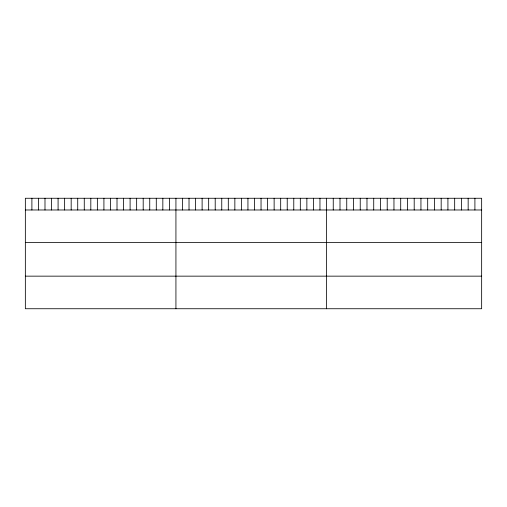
<?xml version="1.0" encoding="UTF-8"?>
<svg xmlns="http://www.w3.org/2000/svg" width="507" height="507" viewBox="0 0 507 507"><rect width="100%" height="100%" fill="white"/><g stroke="black" fill="none" stroke-linecap="round" stroke-linejoin="round"><path stroke-width="0.76" d="M481.65 209.98L481.65 308.738L25.35 308.738L25.35 198.262L481.65 198.262L481.65 209.98L25.35 209.98M25.35 242.574L481.65 242.574M25.35 276.15L481.65 276.15M474.907 198.262L474.907 209.98M468.157 198.262L468.157 209.98M461.414 198.262L461.414 209.98M454.671 198.262L454.671 209.98M447.922 198.262L447.922 209.98M441.179 198.262L441.179 209.98M434.436 198.262L434.436 209.98M427.686 198.262L427.686 209.98M420.943 198.262L420.943 209.98M414.2 198.262L414.2 209.98M407.451 198.262L407.451 209.98M400.707 198.262L400.707 209.98M393.958 198.262L393.958 209.98M387.215 198.262L387.215 209.98M380.472 198.262L380.472 209.98M373.722 198.262L373.722 209.98M366.979 198.262L366.979 209.98M360.236 198.262L360.236 209.98M353.487 198.262L353.487 209.98M346.744 198.262L346.744 209.98M340.001 198.262L340.001 209.98M333.251 198.262L333.251 209.98M326.508 198.262L326.508 308.738M319.961 198.262L319.961 209.98M313.415 198.262L313.415 209.98M306.868 198.262L306.868 209.98M300.321 198.262L300.321 209.98M293.775 198.262L293.775 209.98M287.228 198.262L287.228 209.98M280.682 198.262L280.682 209.98M274.135 198.262L274.135 209.98M267.588 198.262L267.588 209.98M261.042 198.262L261.042 209.98M254.495 198.262L254.495 209.98M247.942 198.262L247.942 209.98M241.395 198.262L241.395 209.98M234.849 198.262L234.849 209.98M228.302 198.262L228.302 209.98M221.755 198.262L221.755 209.98M215.209 198.262L215.209 209.98M208.662 198.262L208.662 209.98M202.116 198.262L202.116 209.98M195.569 198.262L195.569 209.98M189.022 198.262L189.022 209.98M182.476 198.262L182.476 209.98M175.929 198.262L175.929 308.738M169.382 198.262L169.382 209.98M162.836 198.262L162.836 209.98M156.289 198.262L156.289 209.98M149.742 198.262L149.742 209.98M143.196 198.262L143.196 209.98M136.649 198.262L136.649 209.98M130.103 198.262L130.103 209.98M123.556 198.262L123.556 209.98M117.009 198.262L117.009 209.98M110.463 198.262L110.463 209.98M103.916 198.262L103.916 209.98M97.363 198.262L97.363 209.98M90.816 198.262L90.816 209.98M84.27 198.262L84.27 209.98M77.723 198.262L77.723 209.98M71.176 198.262L71.176 209.98M64.63 198.262L64.63 209.98M58.083 198.262L58.083 209.98M51.537 198.262L51.537 209.98M44.99 198.262L44.99 209.98M38.443 198.262L38.443 209.98M31.897 198.262L31.897 209.98"/></g></svg>
